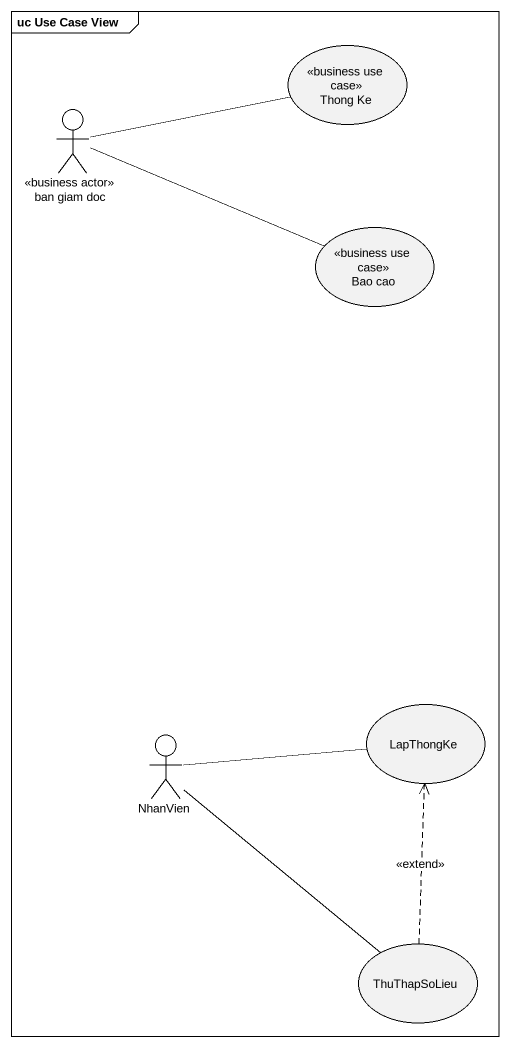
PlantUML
@startuml
mainframe uc Use Case View
usecase "Thong Ke" as Thong_Ke <<business use case>>
actor "ban giam doc" as ban_giam_doc <<business actor>>
usecase "Bao cao" as Bao_cao <<business use case>>
usecase LapThongKe
actor NhanVien
usecase ThuThapSoLieu
ban_giam_doc -right- Thong_Ke
ban_giam_doc -right- Bao_cao
NhanVien -right- LapThongKe
NhanVien -- ThuThapSoLieu
ThuThapSoLieu .up.> LapThongKe : <<extend>>
@enduml
